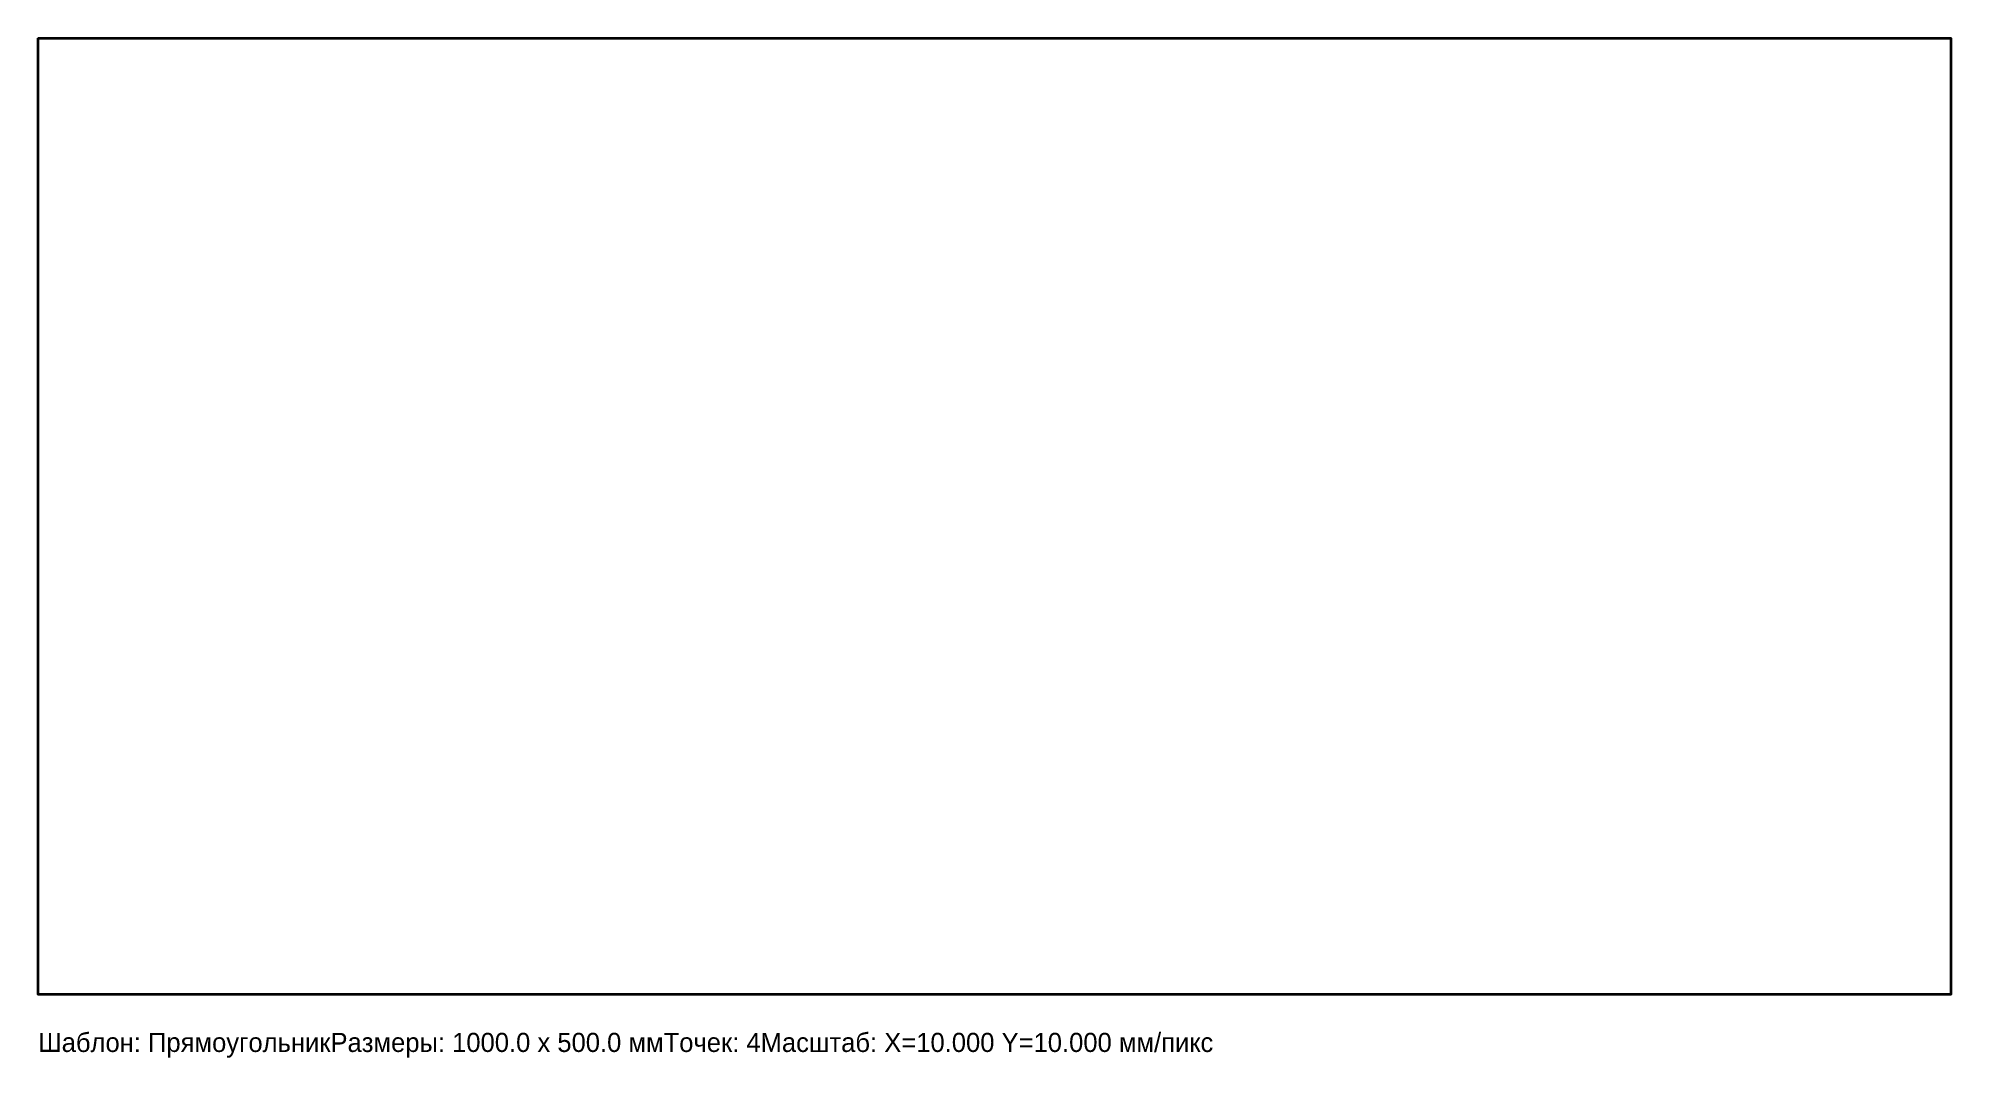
# Model space of a CAD drawing. Header units: metres. Extents: x 0 to 1000, y -33 to 500.
import ezdxf

# ---------------------------------------------------------------- set-up
doc = ezdxf.new("R2010")
doc.units = ezdxf.units.M

msp = doc.modelspace()

# ---------------------------------------------------------------- linework, layer by layer
at = {"layer": 'BOUNDING_BOX', "color": 4, "lineweight": 25}
msp.add_lwpolyline([(0, 0), (1000, 0), (1000, 500), (0, 500), (0, 0)], dxfattribs=at)
at = {"layer": 'CONTOUR', "color": 1, "lineweight": 35}
msp.add_lwpolyline([(0, 500), (1000, 500), (1000, 0), (0, 0), (0, 500)], dxfattribs=at)

# ---------------------------------------------------------------- texts
at = {"layer": 'TEXT', "color": 7}
msp.add_text('Шаблон: ПрямоугольникРазмеры: 1000.0 x 500.0 ммТочек: 4Масштаб: X=10.000 Y=10.000 мм/пикс', height=10, dxfattribs=at).set_placement((0, -30))

doc.saveas('drawing.dxf')
